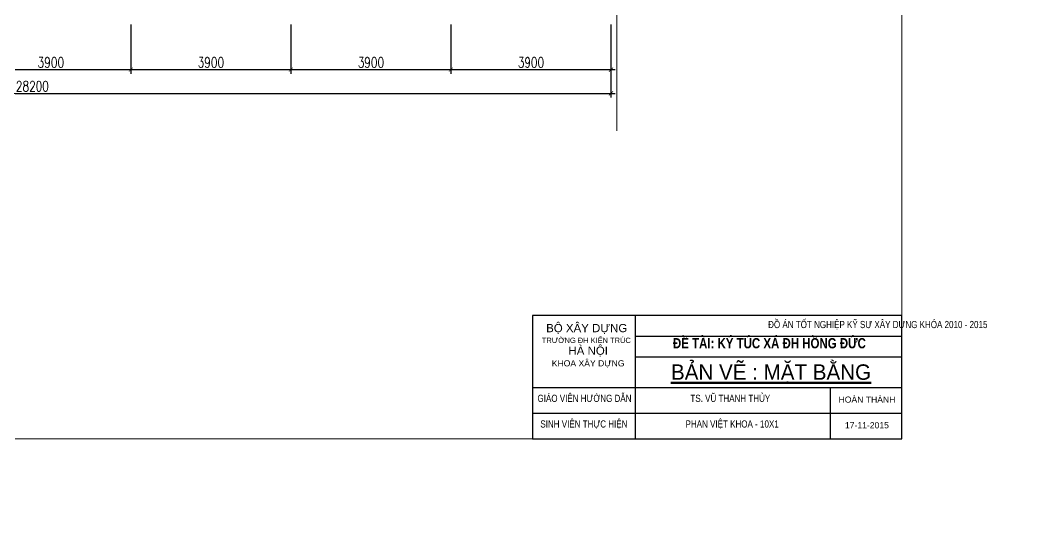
# Model space of a CAD drawing. Header units: millimetres. Extents: x 0 to 8478784, y 0 to 684185.
# Drawn here: x 3937643 to 3962106, y 192756 to 205424 of the extents above; entities that cross this region are included whole.
import ezdxf
from ezdxf.enums import TextEntityAlignment as Align

# ---------------------------------------------------------------- set-up
doc = ezdxf.new("R2010")
doc.units = ezdxf.units.MM
doc.header["$LTSCALE"] = 5000
doc.header["$MEASUREMENT"] = 0
doc.header["$PDMODE"] = 1
doc.header["$PDSIZE"] = -2
doc.linetypes.add('CENTER', pattern=[2, 1.25, -0.25, 0.25, -0.25])
for name, color, linetype, lineweight in [('00-XM.Dim', 8, 'Continuous', 15), ('01-XMT.Columns-Text', 7, 'Continuous', 20), ('02-XMT.Beams', 94, 'Continuous', 25), ('02-XMT.Beams-Text', 7, 'Continuous', 20), ('net thay', 7, 'Continuous', 15)]:
    doc.layers.add(name, color=color, linetype=linetype, lineweight=lineweight)
doc.layers.add('_Text', color=4, linetype='Continuous')
doc.layers.add('NHT-KHUNG TEN', color=253, linetype='Continuous')
doc.styles.add('S1', font='VHARIAL.TTF', dxfattribs={"height": 200})
doc.styles.add('VnAvantH', font='VHAVAN.TTF')
doc.styles.add('vnsimli 0.7', font='vnsimli.shx', dxfattribs={"width": 0.75})
doc.dimstyles.new('XMT 1-1-100', dxfattribs={"dimscale": 100, "dimtxt": 2.5, "dimasz": 1, "dimexe": 1, "dimexo": 0, "dimgap": 0.5, "dimtad": 1, "dimdec": 0, "dimzin": 0, "dimdsep": 46, "dimtxsty": 'vnsimli 0.7', "dimblk": 'ARCHTICK', "dimcen": 1.5, "dimdle": 1, "dimclrd": 8, "dimclre": 8, "dimclrt": 116, "dimadec": 0, "dimazin": 0, "dimtfac": 1, "dimtdec": 0, "dimtofl": 0, "dimtmove": 0, "dimatfit": 3, "dimfxl": 0.18, "dimtolj": 1, "dimtzin": 0, "dimarcsym": 0})

# ---------------------------------------------------------------- blocks, each defined once
blk = doc.blocks.new('_ArchTick')
at = {"color": 0, "linetype": 'ByBlock', "const_width": 0.15}
blk.add_lwpolyline([(-0.5, -0.5), (0.5, 0.5)], dxfattribs=at)
blk = doc.blocks.new('*D406')
at = {"layer": '00-XM.Dim', "color": 8, "linetype": 'Continuous', "lineweight": -2, "transparency": 16777216}
for p, q in [((3936443, 205318), (3936443, 204117)), ((3940343, 205318), (3940343, 204117)), ((3936343, 204217), (3940443, 204217))]:
    blk.add_line(p, q, dxfattribs=at)
at = {"layer": 'Defpoints', "color": 0, "linetype": 'Continuous', "lineweight": 100, "transparency": 16777216}
for p in [(3936443, 205318), (3940343, 205318), (3940343, 204217)]:
    blk.add_point(p, dxfattribs=at)
at = {"layer": '00-XM.Dim', "color": 8, "linetype": 'Continuous', "lineweight": -2, "transparency": 16777216, "xscale": 100, "yscale": 100, "zscale": 100, "rotation": 180}
blk.add_blockref('_ArchTick', (3936443, 204217), dxfattribs=at)
at = {"layer": '00-XM.Dim', "color": 8, "linetype": 'Continuous', "lineweight": -2, "transparency": 16777216, "xscale": 100, "yscale": 100, "zscale": 100}
blk.add_blockref('_ArchTick', (3940343, 204217), dxfattribs=at)
at = {"layer": '00-XM.Dim', "color": 116, "linetype": 'Continuous', "lineweight": 15, "transparency": 16777216, "insert": (3938393, 204392), "char_height": 250, "attachment_point": 5, "style": 'vnsimli 0.7'}
blk.add_mtext('\\A1;3900', dxfattribs=at)
blk = doc.blocks.new('*D407')
at = {"layer": '00-XM.Dim', "color": 8, "linetype": 'Continuous', "lineweight": -2, "transparency": 16777216}
for p, q in [((3940343, 205318), (3940343, 204117)), ((3944243, 205318), (3944243, 204117)), ((3940243, 204217), (3944343, 204217))]:
    blk.add_line(p, q, dxfattribs=at)
at = {"layer": 'Defpoints', "color": 0, "linetype": 'Continuous', "lineweight": 100, "transparency": 16777216}
for p in [(3940343, 205318), (3944243, 205318), (3944243, 204217)]:
    blk.add_point(p, dxfattribs=at)
at = {"layer": '00-XM.Dim', "color": 8, "linetype": 'Continuous', "lineweight": -2, "transparency": 16777216, "xscale": 100, "yscale": 100, "zscale": 100, "rotation": 180}
blk.add_blockref('_ArchTick', (3940343, 204217), dxfattribs=at)
at = {"layer": '00-XM.Dim', "color": 8, "linetype": 'Continuous', "lineweight": -2, "transparency": 16777216, "xscale": 100, "yscale": 100, "zscale": 100}
blk.add_blockref('_ArchTick', (3944243, 204217), dxfattribs=at)
at = {"layer": '00-XM.Dim', "color": 116, "linetype": 'Continuous', "lineweight": 15, "transparency": 16777216, "insert": (3942293, 204392), "char_height": 250, "attachment_point": 5, "style": 'vnsimli 0.7'}
blk.add_mtext('\\A1;3900', dxfattribs=at)
blk = doc.blocks.new('*D408')
at = {"layer": '00-XM.Dim', "color": 8, "linetype": 'Continuous', "lineweight": -2, "transparency": 16777216}
for p, q in [((3944243, 205318), (3944243, 204117)), ((3948143, 205318), (3948143, 204117)), ((3944143, 204217), (3948243, 204217))]:
    blk.add_line(p, q, dxfattribs=at)
at = {"layer": 'Defpoints', "color": 0, "linetype": 'Continuous', "lineweight": 100, "transparency": 16777216}
for p in [(3944243, 205318), (3948143, 205318), (3948143, 204217)]:
    blk.add_point(p, dxfattribs=at)
at = {"layer": '00-XM.Dim', "color": 8, "linetype": 'Continuous', "lineweight": -2, "transparency": 16777216, "xscale": 100, "yscale": 100, "zscale": 100, "rotation": 180}
blk.add_blockref('_ArchTick', (3944243, 204217), dxfattribs=at)
at = {"layer": '00-XM.Dim', "color": 8, "linetype": 'Continuous', "lineweight": -2, "transparency": 16777216, "xscale": 100, "yscale": 100, "zscale": 100}
blk.add_blockref('_ArchTick', (3948143, 204217), dxfattribs=at)
at = {"layer": '00-XM.Dim', "color": 116, "linetype": 'Continuous', "lineweight": 15, "transparency": 16777216, "insert": (3946193, 204392), "char_height": 250, "attachment_point": 5, "style": 'vnsimli 0.7'}
blk.add_mtext('\\A1;3900', dxfattribs=at)
blk = doc.blocks.new('*D409')
at = {"layer": '00-XM.Dim', "color": 8, "linetype": 'Continuous', "lineweight": -2, "transparency": 16777216}
for p, q in [((3948143, 205318), (3948143, 204117)), ((3952043, 205318), (3952043, 204117)), ((3948043, 204217), (3952143, 204217))]:
    blk.add_line(p, q, dxfattribs=at)
at = {"layer": 'Defpoints', "color": 0, "linetype": 'Continuous', "lineweight": 100, "transparency": 16777216}
for p in [(3948143, 205318), (3952043, 205318), (3952043, 204217)]:
    blk.add_point(p, dxfattribs=at)
at = {"layer": '00-XM.Dim', "color": 8, "linetype": 'Continuous', "lineweight": -2, "transparency": 16777216, "xscale": 100, "yscale": 100, "zscale": 100, "rotation": 180}
blk.add_blockref('_ArchTick', (3948143, 204217), dxfattribs=at)
at = {"layer": '00-XM.Dim', "color": 8, "linetype": 'Continuous', "lineweight": -2, "transparency": 16777216, "xscale": 100, "yscale": 100, "zscale": 100}
blk.add_blockref('_ArchTick', (3952043, 204217), dxfattribs=at)
at = {"layer": '00-XM.Dim', "color": 116, "linetype": 'Continuous', "lineweight": 15, "transparency": 16777216, "insert": (3950093, 204392), "char_height": 250, "attachment_point": 5, "style": 'vnsimli 0.7'}
blk.add_mtext('\\A1;3900', dxfattribs=at)
blk = doc.blocks.new('*D422')
at = {"layer": '02-XMT.Beams-Text', "color": 8, "lineweight": -2, "transparency": 16777216}
for p, q in [((3923843, 204510), (3923843, 203537)), ((3952043, 204510), (3952043, 203537)), ((3923743, 203637), (3952143, 203637))]:
    blk.add_line(p, q, dxfattribs=at)
at = {"layer": 'Defpoints', "color": 0, "lineweight": 100, "transparency": 16777216}
for p in [(3923843, 204510), (3952043, 204510), (3952043, 203637)]:
    blk.add_point(p, dxfattribs=at)
at = {"layer": '02-XMT.Beams-Text', "color": 8, "lineweight": -2, "transparency": 16777216, "xscale": 100, "yscale": 100, "zscale": 100, "rotation": 180}
blk.add_blockref('_ArchTick', (3923843, 203637), dxfattribs=at)
at = {"layer": '02-XMT.Beams-Text', "color": 8, "lineweight": -2, "transparency": 16777216, "xscale": 100, "yscale": 100, "zscale": 100}
blk.add_blockref('_ArchTick', (3952043, 203637), dxfattribs=at)
at = {"layer": '02-XMT.Beams-Text', "color": 116, "lineweight": 100, "transparency": 16777216, "insert": (3937943, 203812), "char_height": 250, "attachment_point": 5, "style": 'vnsimli 0.7'}
blk.add_mtext('\\A1;28200', dxfattribs=at)

msp = doc.modelspace()

# ---------------------------------------------------------------- linework, layer by layer
at = {"layer": '01-XMT.Columns-Text', "linetype": 'Continuous', "lineweight": 15}
msp.add_line((3952183.1, 222711.7), (3952183.1, 202722.6), dxfattribs=at)
at = {"layer": '02-XMT.Beams', "linetype": 'Continuous', "lineweight": 15}
msp.add_lwpolyline([(3917132, 224921.5), (3959132, 224921.5), (3959132, 195221.5), (3917132, 195221.5)], close=True, dxfattribs=at)
at = {"layer": 'net thay', "linetype": 'CENTER', "lineweight": 15}
msp.add_circle((3911642, 421190.5), 262994, dxfattribs=at)
at = {"layer": 'NHT-KHUNG TEN'}
msp.add_lwpolyline([(3950132, 195221.5), (3959132, 195221.5), (3959132, 198221.5), (3950132, 198221.5)], close=True, dxfattribs=at)
for points in [[(3952632, 198221.5), (3952632, 195221.5)], [(3952632, 198221.5), (3952632, 195221.5)], [(3952632, 197721.5), (3959132, 197721.5)], [(3952632, 197221.5), (3959132, 197221.5)], [(3950132, 196471.5), (3959132, 196471.5)], [(3957382, 196471.5), (3957382, 195221.5)], [(3950132, 195846.5), (3959132, 195846.5)]]:
    msp.add_lwpolyline(points, dxfattribs=at)

# ---------------------------------------------------------------- texts
at = {"layer": '_Text', "lineweight": 100, "style": 'VnAvantH'}
msp.add_text('%%UB¶N VÏ : mÆt b»ng', height=375, dxfattribs=at).set_placement((3955943.4, 196847), align=Align.MIDDLE_CENTER)
at = {"layer": '_Text', "lineweight": 100, "attachment_point": 1, "style": 'S1'}
for s, insert, char_height, width in [('  bé x©y dùng\\P{\\H0.65x; tr\xadêng ®h kiÕn tróc\\H0.7692x;\\P}         hµ néi{\\H0.75x;\\P     khoa x©y dùng}', (3950308, 198018.3), 200, 2215.5), ('HOµN THµNH', (3957588.5, 196251), 150, 1521), ('17-11-2015', (3957744, 195626), 150, 1521)]:
    msp.add_mtext(s, dxfattribs=dict(at, insert=insert, char_height=char_height, width=width))
at = {"layer": '_Text', "lineweight": 100, "attachment_point": 1}
for s, width, insert, char_height in [('\\pxqc;{\\fArial|b0|i0|c0|p34;\\W0.8;ĐỒ ÁN TỐT NGHIỆP KỸ SƯ XÂY DỰNG KHÓA 2010 - 2015}', 12539.348, (3952275.1, 198093), 175), ('{\\fArial|b1|i0|c0|p34;\\W0.8;ĐỀ TÀI: KÝ TÚC XÁ ĐH HỒNG ĐỨC}', 13598.481, (3953552.8, 197674.4), 250), ('\\pxql,t24;{\\fArial|b0|i0|c0|p34;\\W0.8;GIÁO VIÊN HƯỚNG DẪN}', 4827.463, (3950252.1, 196294.5), 175), ('\\pt8400;{\\fArial|b0|i0|c0|p34;\\W0.8;TS. VŨ THANH THỦY}', 4827.463, (3953978.6, 196294.5), 175), ('\\pxql,t24;{\\fArial|b0|i0|c0|p34;\\W0.8;SINH VIÊN THỰC HIỆN}', 4827.463, (3950321.5, 195669.5), 175), ('\\pt8400;{\\fArial|b0|i0|c0|p34;\\W0.8;PHAN VIỆT KHOA - 10X1}', 6448.177, (3953859.7, 195669.5), 175)]:
    msp.add_mtext_dynamic_manual_height_columns(s, width=width, gutter_width=2459.4, heights=[0], dxfattribs=dict(at, insert=insert, char_height=char_height))

# ---------------------------------------------------------------- dimensions: what is measured, and where the dimension line sits
at = {"layer": '00-XM.Dim', "linetype": 'Continuous', "lineweight": 15}
for base, p1, p2, picture, middle in [((3940343.1, 204216.8), (3936443.1, 205318.1), (3940343.1, 205318.1), '*D406', (3938393.1, 204391.8)), ((3944243.1, 204216.8), (3940343.1, 205318.1), (3944243.1, 205318.1), '*D407', (3942293.1, 204391.8)), ((3948143.1, 204216.8), (3944243.1, 205318.1), (3948143.1, 205318.1), '*D408', (3946193.1, 204391.8)), ((3952043.1, 204216.8), (3948143.1, 205318.1), (3952043.1, 205318.1), '*D409', (3950093.1, 204391.8))]:
    dim = msp.add_linear_dim(base=base, p1=p1, p2=p2, dimstyle='XMT 1-1-100', dxfattribs=at)
    dim.commit()
    dim.dimension.update_dxf_attribs({"geometry": picture, "text_midpoint": middle})
at = {"layer": '02-XMT.Beams-Text', "lineweight": 100}
dim = msp.add_linear_dim(base=(3952043.1, 203637), p1=(3923843.1, 204509.9), p2=(3952043.1, 204509.9), dimstyle='XMT 1-1-100', dxfattribs=at)
dim.commit()
dim.dimension.update_dxf_attribs({"geometry": '*D422', "text_midpoint": (3937943.1, 203812)})

doc.saveas('drawing.dxf')
